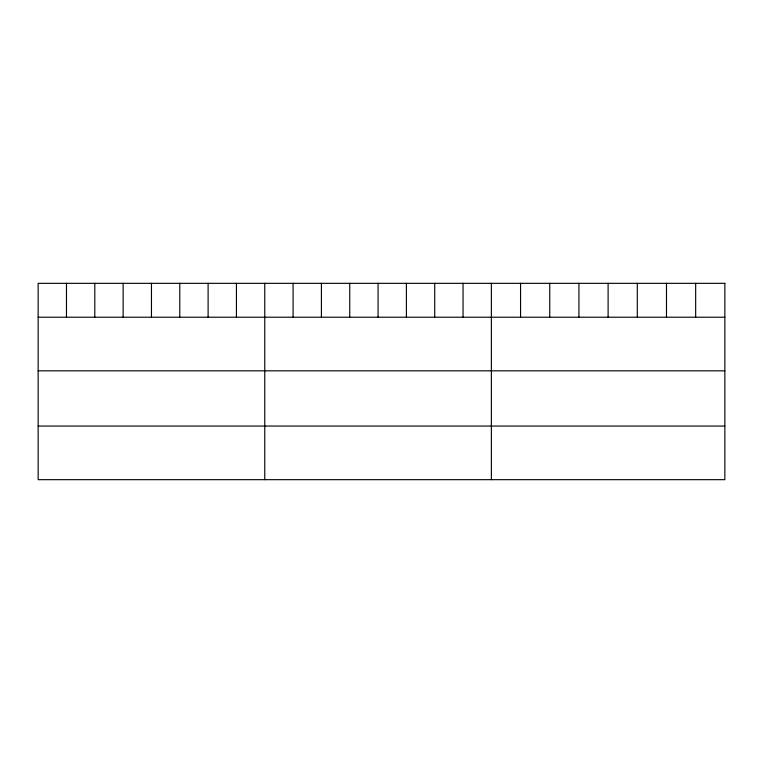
<?xml version="1.0" encoding="UTF-8"?>
<svg xmlns="http://www.w3.org/2000/svg" width="763" height="763" viewBox="0 0 763 763"><rect width="100%" height="100%" fill="white"/><g stroke="black" fill="none" stroke-linecap="round" stroke-linejoin="round"><path stroke-width="1.14" d="M38.15 317.217L724.85 317.217M38.15 370.828L724.85 370.828M38.15 426.059L724.85 426.059M695.665 283.331L695.665 317.217M666.48 283.331L666.48 317.217M637.296 283.331L637.296 317.217M608.111 283.331L608.111 317.217M578.926 283.331L578.926 317.217M549.741 283.331L549.741 317.217M520.557 283.331L520.557 317.217M491.372 283.331L491.372 479.669M463.046 283.331L463.046 317.217M434.719 283.331L434.719 317.217M406.393 283.331L406.393 317.217M378.066 283.331L378.066 317.217M349.74 283.331L349.74 317.217M321.414 283.331L321.414 317.217M293.087 283.331L293.087 317.217M264.761 283.331L264.761 479.669M236.435 283.331L236.435 317.217M208.108 283.331L208.108 317.217M179.782 283.331L179.782 317.217M151.456 283.331L151.456 317.217M123.129 283.331L123.129 317.217M94.803 283.331L94.803 317.217M66.476 283.331L66.476 317.217M724.85 283.331L38.15 283.331L38.15 479.669L724.85 479.669L724.85 283.331"/></g></svg>
